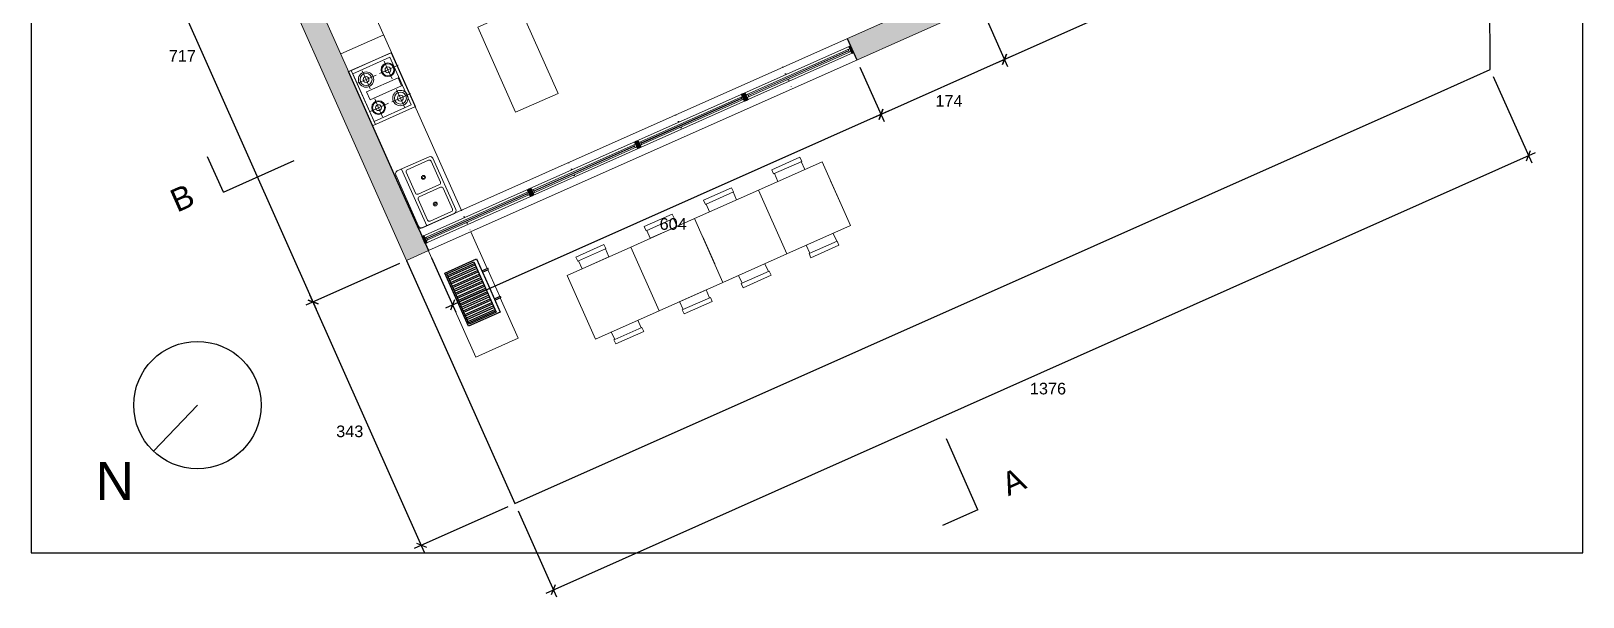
# Model space of a CAD drawing. Header units: inches. Extents: x -422522 to 22891, y -2973 to 414515.
# Drawn here: x 11056 to 13056, y 9184 to 9913 of the extents above; entities that cross this region are included whole.
import ezdxf

# ---------------------------------------------------------------- set-up
doc = ezdxf.new("R2010")
doc.units = ezdxf.units.IN
doc.header["$MEASUREMENT"] = 0
doc.linetypes.add('ACAD_ISO07W100', pattern=[3, 0, -3])
doc.layers.get('0').update_dxf_attribs({"lineweight": 25})
for name, color, linetype, lineweight in [('ARREDAMENTO', 8, 'Continuous', 18), ('INFISSI', 4, 'Continuous', 18), ('QUOTE', 6, 'Continuous', 9)]:
    doc.layers.add(name, color=color, linetype=linetype, lineweight=lineweight)
doc.layers.add('PROIEZIONI_finissime', color=251, linetype='Continuous')
doc.styles.get("Standard").update_dxf_attribs({"font": 'Arial.ttf'})
doc.dimstyles.get("Standard").update_dxf_attribs({"dimtxt": 15, "dimasz": 10, "dimexe": 10, "dimexo": 10, "dimgap": 5, "dimtad": 2, "dimtih": 1, "dimtoh": 1, "dimdec": 0, "dimzin": 0, "dimdsep": 46, "dimtxsty": 'Standard', "dimblk": 'OBLIQUE', "dimblk1": 'OBLIQUE', "dimblk2": 'OBLIQUE', "dimcen": 0.09, "dimdle": 10, "dimadec": 0, "dimazin": 0, "dimtfac": 1, "dimtdec": 0, "dimtofl": 0, "dimtmove": 0, "dimatfit": 3, "dimldrblk": 'OBLIQUE', "dimfxl": 1, "dimtolj": 1, "dimtzin": 0, "dimarcsym": 0})

# ---------------------------------------------------------------- blocks, each defined once
blk = doc.blocks.new('fornello')
at = {"ltscale": 0.02}
for p, q in [((18050, 11273.9), (17990, 11273.9)), ((17993.2, 11273.9), (17993.2, 11197.7)), ((18005.8, 11255.5), (18005.8, 11267.8)), ((18036.7, 11255.5), (18036.7, 11267.8)), ((18050, 11273.9), (18050, 11197.7)), ((18005.8, 11255.5), (17993.9, 11255.5)), ((18005.8, 11255.5), (18020, 11255.5)), ((18005.8, 11255.5), (18005.8, 11242.6)), ((18036.7, 11255.5), (18024.8, 11255.5)), ((18036.7, 11255.5), (18036.7, 11242.6)), ((18036.7, 11255.5), (18050.9, 11255.5)), ((18005.8, 11215.8), (18005.8, 11228.1)), ((18036.5, 11215.7), (18036.5, 11227.9)), ((18005.8, 11215.8), (17993.9, 11215.8)), ((18005.8, 11215.8), (18005.8, 11202.9)), ((18005.8, 11215.8), (18020, 11215.8)), ((18036.5, 11215.7), (18024.6, 11215.7)), ((18036.5, 11215.7), (18036.5, 11202.8)), ((18036.5, 11215.7), (18050.7, 11215.7)), ((18050, 11197.7), (17990, 11197.7))]:
    blk.add_line(p, q, dxfattribs=at)
blk.add_lwpolyline([(18000, 11240.6), (18044.4, 11240.6), (18044.4, 11229.6), (18000, 11229.6)], close=True, dxfattribs=at)
for centre, radius in [((18005.8, 11255.5), 9.9), ((18005.8, 11255.5), 7.78), ((18036.7, 11255.5), 8.81), ((18036.7, 11255.5), 7.78), ((18005.8, 11255.5), 3.78), ((18036.7, 11255.5), 3.78), ((18005.8, 11215.9), 8.8), ((18005.8, 11215.8), 7.78), ((18036.5, 11215.7), 9.9), ((18036.5, 11215.7), 7.78), ((18005.8, 11215.8), 3.78), ((18036.5, 11215.7), 3.78)]:
    blk.add_circle(centre, radius, dxfattribs=at)
blk = doc.blocks.new('DBLSK32T')
for p, q in [((-16, -4), (16, -4)), ((-0.75, -18.5), (-0.75, -6.5)), ((0.75, -6.5), (0.75, -18.5))]:
    blk.add_line(p, q)
for points in [[(-14.5, 0), (14.5, 0)], [(-16, -19.5), (-16, -1.5)], [(-14.5, -18.5), (-14.5, -6.5)], [(-13.5, -5.5), (-1.75, -5.5)], [(1.75, -5.5), (13.5, -5.5)], [(14.5, -6.5), (14.5, -18.5)], [(16, -1.5), (16, -19.5)], [(14.5, -21), (-14.5, -21)], [(-1.75, -19.5), (-13.5, -19.5)], [(13.5, -19.5), (1.75, -19.5)]]:
    blk.add_lwpolyline(points)
for centre, radius in [((-7.5, -12.5), 1), ((-7.5, -12.5), 0.5), ((7.5, -12.5), 1), ((7.5, -12.5), 0.5)]:
    blk.add_circle(centre, radius)
for centre, radius, start, end in [((-14.5, -1.5), 1.5, 90, 180), ((14.5, -1.5), 1.5, 0, 90), ((-13.5, -6.5), 1, 90, 180), ((-1.75, -6.5), 1, 0, 90), ((1.75, -6.5), 1, 90, 180), ((13.5, -6.5), 1, 0, 90), ((-14.5, -19.5), 1.5, 180, 270), ((-13.5, -18.5), 1, 180, 270), ((-1.75, -18.5), 1, 270, 0), ((1.75, -18.5), 1, 180, 270), ((13.5, -18.5), 1, 270, 0), ((14.5, -19.5), 1.5, 270, 0)]:
    blk.add_arc(centre, radius, start, end)
blk = doc.blocks.new('barbecue')
at = {"layer": 'PROIEZIONI_finissime'}
for p, q in [((11698.4, 10115.9), (11698.4, 10160.9)), ((11698.4, 10160.9), (11773.4, 10160.9)), ((11773.4, 10160.9), (11773.4, 10115.9)), ((11700.4, 10158.9), (11771.4, 10158.9)), ((11700.4, 10120.9), (11700.4, 10158.9)), ((11702.3, 10158.9), (11702.3, 10120.9)), ((11704.3, 10158.9), (11704.3, 10120.9)), ((11707.3, 10158.9), (11707.3, 10120.9)), ((11709.3, 10158.9), (11709.3, 10120.9)), ((11712.3, 10158.9), (11712.3, 10120.9)), ((11714.3, 10158.9), (11714.3, 10120.9)), ((11717.3, 10158.9), (11717.3, 10120.9)), ((11719.3, 10158.9), (11719.3, 10120.9)), ((11722.3, 10158.9), (11722.3, 10120.9)), ((11724.3, 10158.9), (11724.3, 10120.9)), ((11727.3, 10158.9), (11727.3, 10120.9)), ((11729.3, 10158.9), (11729.3, 10120.9)), ((11732.3, 10158.9), (11732.3, 10120.9)), ((11734.3, 10158.9), (11734.3, 10120.9)), ((11737.3, 10158.9), (11737.3, 10120.9)), ((11739.3, 10158.9), (11739.3, 10120.9)), ((11742.3, 10158.9), (11742.3, 10120.9)), ((11744.3, 10158.9), (11744.3, 10120.9)), ((11747.3, 10158.9), (11747.3, 10120.9)), ((11749.3, 10158.9), (11749.3, 10120.9)), ((11752.3, 10158.9), (11752.3, 10120.9)), ((11754.3, 10158.9), (11754.3, 10120.9)), ((11757.3, 10158.9), (11757.3, 10120.9)), ((11759.3, 10158.9), (11759.3, 10120.9)), ((11762.3, 10158.9), (11762.3, 10120.9)), ((11764.3, 10158.9), (11764.3, 10120.9)), ((11767.3, 10158.9), (11767.3, 10120.9)), ((11769.3, 10158.9), (11769.3, 10120.9)), ((11771.4, 10158.9), (11771.4, 10120.9)), ((11771.4, 10120.9), (11700.4, 10120.9)), ((11735.9, 10115.9), (11698.4, 10115.9)), ((11715.2, 10115.9), (11715.2, 10107.7)), ((11717.2, 10107.7), (11715.2, 10107.7)), ((11717.2, 10115.9), (11717.2, 10107.7)), ((11773.4, 10115.9), (11735.9, 10115.9)), ((11754.7, 10115.9), (11754.7, 10107.7)), ((11754.7, 10107.7), (11756.7, 10107.7)), ((11756.7, 10115.9), (11756.7, 10107.7))]:
    blk.add_line(p, q, dxfattribs=at)
blk = doc.blocks.new('_Oblique')
at = {"color": 0, "linetype": 'ByBlock', "lineweight": -2}
blk.add_line((-0.5, -0.5), (0.5, 0.5), dxfattribs=at)
blk = doc.blocks.new('*D115')
at = {"layer": 'Defpoints', "color": 0, "transparency": 16777216}
for p in [(11248, 10272.2), (11539.5, 9617.4), (11419.1, 9563.7)]:
    blk.add_point(p, dxfattribs=at)
at = {"layer": 'QUOTE', "color": 0, "lineweight": -2, "transparency": 16777216}
for p, q in [((11238.9, 10268.1), (11118.4, 10214.5)), ((11123.5, 10227.7), (11423.1, 9554.6)), ((11530.4, 9613.3), (11409.9, 9559.7))]:
    blk.add_line(p, q, dxfattribs=at)
at = {"layer": 'QUOTE', "color": 0, "lineweight": -2, "transparency": 16777216, "xscale": 10, "yscale": 10, "zscale": 10}
for p, rotation in [((11127.5, 10218.5), 113.9999999999798), ((11419.1, 9563.7), 293.9999999999798)]:
    blk.add_blockref('_Oblique', p, dxfattribs=dict(at, rotation=rotation))
at = {"layer": 'QUOTE', "color": 0, "transparency": 16777216, "insert": (11250.6, 9881), "char_height": 15, "attachment_point": 5}
blk.add_mtext('\\A1;717', dxfattribs=at)
blk = doc.blocks.new('*D116')
at = {"layer": 'Defpoints', "color": 0, "transparency": 16777216}
for p in [(12935.9, 9863.4), (12985.4, 9752.2), (11679.1, 9303.8)]:
    blk.add_point(p, dxfattribs=at)
at = {"layer": 'QUOTE', "color": 0, "lineweight": -2, "transparency": 16777216}
for p, q in [((12940, 9854.2), (12989.5, 9743.1)), ((11719.5, 9188.6), (12994.5, 9756.3)), ((11683.2, 9294.7), (11732.7, 9183.5))]:
    blk.add_line(p, q, dxfattribs=at)
at = {"layer": 'QUOTE', "color": 0, "lineweight": -2, "transparency": 16777216, "xscale": 10, "yscale": 10, "zscale": 10}
for p, rotation in [((12985.4, 9752.2), 23.99999999997978), ((11728.6, 9192.7), 203.9999999999798)]:
    blk.add_blockref('_Oblique', p, dxfattribs=dict(at, rotation=rotation))
at = {"layer": 'QUOTE', "color": 0, "transparency": 16777216, "insert": (12366.1, 9452), "char_height": 15, "attachment_point": 5}
blk.add_mtext('\\A1;1376', dxfattribs=at)
blk = doc.blocks.new('*D117')
at = {"layer": 'Defpoints', "color": 0, "transparency": 16777216}
for p in [(11539.5, 9617.4), (11419.1, 9563.7), (11679.1, 9303.8)]:
    blk.add_point(p, dxfattribs=at)
at = {"layer": 'QUOTE', "color": 0, "lineweight": -2, "transparency": 16777216}
for p, q in [((11530.4, 9613.3), (11409.9, 9559.7)), ((11562.7, 9241), (11415, 9572.9)), ((11670, 9299.7), (11549.5, 9246.1))]:
    blk.add_line(p, q, dxfattribs=at)
at = {"layer": 'QUOTE', "color": 0, "lineweight": -2, "transparency": 16777216, "xscale": 10, "yscale": 10, "zscale": 10}
for p, rotation in [((11419.1, 9563.7), 113.9999999999798), ((11558.7, 9250.2), 293.9999999999798)]:
    blk.add_blockref('_Oblique', p, dxfattribs=dict(at, rotation=rotation))
at = {"layer": 'QUOTE', "color": 0, "transparency": 16777216, "insert": (11466.3, 9396.9), "char_height": 15, "attachment_point": 5}
blk.add_mtext('\\A1;343', dxfattribs=at)
blk = doc.blocks.new('*D121')
at = {"layer": 'Defpoints', "color": 0, "transparency": 16777216}
for p in [(12706.3, 10136.8), (12737.4, 10066.8), (12278.9, 9946.5)]:
    blk.add_point(p, dxfattribs=at)
at = {"layer": 'QUOTE', "color": 0, "lineweight": -2, "transparency": 16777216}
for p, q in [((12710.3, 10127.7), (12741.5, 10057.7)), ((12300.9, 9872.5), (12746.6, 10070.9)), ((12282.9, 9937.4), (12314.1, 9867.4))]:
    blk.add_line(p, q, dxfattribs=at)
at = {"layer": 'QUOTE', "color": 0, "lineweight": -2, "transparency": 16777216, "xscale": 10, "yscale": 10, "zscale": 10}
for p, rotation in [((12737.4, 10066.8), 23.99999999997978), ((12310, 9876.5), 203.9999999999798)]:
    blk.add_blockref('_Oblique', p, dxfattribs=dict(at, rotation=rotation))
at = {"layer": 'QUOTE', "color": 0, "transparency": 16777216, "insert": (12532, 9953), "char_height": 15, "attachment_point": 5}
blk.add_mtext('\\A1;468', dxfattribs=at)
blk = doc.blocks.new('*D122')
at = {"layer": 'Defpoints', "color": 0, "transparency": 16777216}
for p in [(12278.9, 9946.5), (12119.7, 9875.7), (12310, 9876.5)]:
    blk.add_point(p, dxfattribs=at)
at = {"layer": 'QUOTE', "color": 0, "lineweight": -2, "transparency": 16777216}
for p, q in [((12282.9, 9937.4), (12314.1, 9867.4)), ((12141.7, 9801.6), (12319.2, 9880.6)), ((12123.8, 9866.5), (12154.9, 9796.5))]:
    blk.add_line(p, q, dxfattribs=at)
at = {"layer": 'QUOTE', "color": 0, "lineweight": -2, "transparency": 16777216, "xscale": 10, "yscale": 10, "zscale": 10}
for p, rotation in [((12310, 9876.5), 23.99999999997978), ((12150.9, 9805.7), 203.9999999999798)]:
    blk.add_blockref('_Oblique', p, dxfattribs=dict(at, rotation=rotation))
at = {"layer": 'QUOTE', "color": 0, "transparency": 16777216, "insert": (12238.5, 9822.9), "char_height": 15, "attachment_point": 5}
blk.add_mtext('\\A1;174', dxfattribs=at)
blk = doc.blocks.new('*D123')
at = {"layer": 'Defpoints', "color": 0, "transparency": 16777216}
for p in [(12119.7, 9875.7), (11567.6, 9629.9), (11598.7, 9559.9)]:
    blk.add_point(p, dxfattribs=at)
at = {"layer": 'QUOTE', "color": 0, "lineweight": -2, "transparency": 16777216}
for p, q in [((12123.8, 9866.5), (12154.9, 9796.5)), ((12160, 9809.7), (11589.6, 9555.8)), ((11571.6, 9620.7), (11602.8, 9550.7))]:
    blk.add_line(p, q, dxfattribs=at)
at = {"layer": 'QUOTE', "color": 0, "lineweight": -2, "transparency": 16777216, "xscale": 10, "yscale": 10, "zscale": 10}
for p, rotation in [((12150.9, 9805.7), 23.99999999997977), ((11598.7, 9559.9), 203.9999999999798)]:
    blk.add_blockref('_Oblique', p, dxfattribs=dict(at, rotation=rotation))
at = {"layer": 'QUOTE', "color": 0, "transparency": 16777216, "insert": (11883.1, 9664.2), "char_height": 15, "attachment_point": 5}
blk.add_mtext('\\A1;604', dxfattribs=at)

msp = doc.modelspace()

# ---------------------------------------------------------------- hatches: boundary and pattern name
h = msp.add_hatch(color=0)
h.dxf.hatch_style = 1
h.paths.add_polyline_path([(12107.4, 9903.2), (12119.7, 9875.7), (12278.9, 9946.5), (12266.6, 9974.1)])
h = msp.add_hatch(color=0)
h.dxf.hatch_style = 1
h.paths.add_polyline_path([(11464.8, 9860.6), (11428.2, 9942.8), (11400.2, 9930.4), (11539.5, 9617.4), (11567.6, 9629.9)])
h = msp.add_hatch(color=0)
h.dxf.hatch_style = 1
h.paths.add_polyline_path([(12111.6, 9893.9), (12109.3, 9892.8), (12113.2, 9884.1), (12115.5, 9885.1)])
h = msp.add_hatch(color=0)
h.dxf.hatch_style = 1
h.paths.add_polyline_path([(11973.6, 9832.4), (11971.3, 9831.4), (11975.2, 9822.6), (11977.5, 9823.6)])
h = msp.add_hatch(color=0)
h.dxf.hatch_style = 1
h.paths.add_polyline_path([(11975.9, 9833.4), (11973.6, 9832.4), (11977.5, 9823.6), (11979.8, 9824.6), (11978.6, 9827.2), (11978.6, 9827.2), (11977.8, 9829)])
h = msp.add_hatch(color=0)
h.dxf.hatch_style = 1
h.paths.add_polyline_path([(11835.6, 9770.9), (11833.3, 9769.9), (11837.2, 9761.1), (11839.4, 9762.2)])
h = msp.add_hatch(color=0)
h.dxf.hatch_style = 1
h.paths.add_polyline_path([(11837.8, 9771.9), (11835.6, 9770.9), (11839.4, 9762.2), (11841.7, 9763.2)])
h = msp.add_hatch(color=0)
h.dxf.hatch_style = 1
h.paths.add_polyline_path([(11697.5, 9709.4), (11695.2, 9708.4), (11699.1, 9699.7), (11701.4, 9700.7)])
h.paths.add_polyline_path([(11701.8, 9706), (11699.8, 9710.5), (11697.5, 9709.4), (11701.4, 9700.7), (11703.7, 9701.7), (11702.6, 9704.2), (11702.6, 9704.2), (11702.6, 9704.2)])
h = msp.add_hatch(color=0)
h.dxf.hatch_style = 1
h.paths.add_polyline_path([(11697.5, 9709.4), (11695.2, 9708.4), (11699.1, 9699.7), (11701.4, 9700.7), (11697.5, 9709.4), (11697.5, 9709.4)])
h.paths.add_polyline_path([(11699.8, 9710.5), (11697.5, 9709.4), (11697.5, 9709.4), (11699.8, 9710.5)])
h.paths.add_polyline_path([(11697.5, 9709.4), (11697.5, 9709.4), (11701.4, 9700.7), (11701.4, 9700.7)])
h = msp.add_hatch(color=0)
h.dxf.hatch_style = 1
h.paths.add_polyline_path([(11561.8, 9649), (11559.5, 9648), (11563.4, 9639.2), (11565.7, 9640.3)])

# ---------------------------------------------------------------- linework, layer by layer
for p, q in [((12935.9, 9863.4), (12932.4, 10468.1)), ((12107.4, 9903.2), (12119.7, 9875.7)), ((12872.7, 9835.2), (12935.9, 9863.4)), ((11679.1, 9303.8), (12872.7, 9835.2)), ((11303.5, 9705.2), (11283.1, 9750.9)), ((11303.5, 9705.2), (11394.8, 9745.9)), ((11555.3, 9657.4), (11567.6, 9629.9)), ((11539.5, 9617.4), (11679.1, 9303.8)), ((11213.2, 9371.5), (11270, 9430.8)), ((12275.9, 9295.9), (12235.3, 9387.2)), ((12275.9, 9295.9), (12230.3, 9275.5))]:
    msp.add_line(p, q)
at = {"ltscale": 0.02}
for p, q in [((11492.3, 9799), (11464.8, 9860.6)), ((11523.3, 9729.3), (11492.3, 9799)), ((11555.3, 9657.4), (11523.3, 9729.3))]:
    msp.add_line(p, q, dxfattribs=at)
for points in [[(11055.6, 9240.5), (13055.6, 9240.5), (13055.6, 11240.5), (11055.6, 11240.5)], [(11971.3, 9831.4), (11973.6, 9832.4), (11977.5, 9823.6), (11975.2, 9822.6)], [(11695.2, 9708.4), (11699.8, 9710.5), (11703.7, 9701.7), (11699.1, 9699.7)], [(11559.5, 9648), (11561.8, 9649), (11565.7, 9640.3), (11563.4, 9639.2)], [(11561.8, 9649), (11559.5, 9648), (11563.4, 9639.2), (11565.7, 9640.3)]]:
    msp.add_lwpolyline(points, close=True)
at = {"lineweight": 18}
for points in [[(11704.8, 10475.5), (12441.5, 10803.5), (12733, 10148.8), (11567.6, 9629.9)], [(11716.9, 10448.3), (12426.9, 10764.4), (12694, 10164.4), (11555.3, 9657.4)], [(11567.6, 9629.9), (11539.5, 9617.4), (11248, 10272.2), (11622.6, 10438.9)], [(11555.3, 9657.4), (11288.2, 10257.4), (11634.7, 10411.7)]]:
    msp.add_lwpolyline(points, dxfattribs=at)
msp.add_circle((11270, 9430.8), 82.1)
at = {"layer": 'ARREDAMENTO'}
for p, q in [((11520.2, 9885.3), (11483.6, 9967.5)), ((11520.2, 9885.3), (11483.6, 9967.5)), ((11510, 9908.1), (11454.7, 9883.5)), ((12052.7, 9734.4), (12048.2, 9744.6)), ((12013.5, 9729.2), (12018, 9719)), ((12086, 9720.1), (12101.4, 9685.4)), ((11910.7, 9671.2), (11993, 9707.8)), ((11964.8, 9695.3), (11960.2, 9705.5)), ((12029.6, 9625.6), (11993, 9707.8)), ((11925.6, 9690), (11930.1, 9679.8)), ((11853.6, 9645.8), (11888.3, 9661.2)), ((11888.3, 9661.2), (11883.7, 9671.4)), ((11910.7, 9671.2), (11947.3, 9589)), ((11849.1, 9656), (11853.6, 9645.8)), ((11921.3, 9647.5), (11936.8, 9612.8)), ((12089.3, 9652.2), (12093.9, 9642)), ((11761.1, 9616.8), (11795.8, 9632.3)), ((11765.7, 9606.6), (11800.3, 9622.1)), ((11800.3, 9622.1), (11795.8, 9632.3)), ((11947.3, 9589), (12029.6, 9625.6)), ((12059.2, 9626.6), (12054.6, 9636.8)), ((11761.1, 9616.8), (11765.7, 9606.6)), ((12001.4, 9613.1), (12005.9, 9603)), ((11971.8, 9587.9), (11967.3, 9597.9)), ((11890.7, 9563.8), (11925.4, 9579.2)), ((11895.8, 9554), (11891.3, 9564.2)), ((11925.4, 9579.2), (11929.9, 9569)), ((11865.1, 9552.4), (11782.9, 9515.8)), ((11837.4, 9540.1), (11841.7, 9530.5)), ((11807.7, 9515.3), (11803.3, 9525.1)), ((11807.7, 9515.3), (11842.8, 9531))]:
    msp.add_line(p, q, dxfattribs=at)
at = {"layer": 'ARREDAMENTO', "ltscale": 0.02}
for p, q in [((11464.8, 9860.6), (11519.6, 9885)), ((11519.6, 9885), (11464.8, 9860.6)), ((11464.8, 9860.6), (11519.6, 9885)), ((11464.8, 9860.6), (11519.6, 9885))]:
    msp.add_line(p, q, dxfattribs=at)
at = {"layer": 'ARREDAMENTO', "linetype": 'ACAD_ISO07W100', "ltscale": 3}
for p, q in [((12024.2, 9866.2), (12036.5, 9838.6)), ((11886.2, 9804.7), (11898.4, 9777.2)), ((11748.2, 9743.2), (11760.4, 9715.7)), ((11610.1, 9681.8), (11622.4, 9654.3))]:
    msp.add_line(p, q, dxfattribs=at)
at = {"layer": 'ARREDAMENTO'}
for points in [[(11734.8, 9832.6), (11680, 9808.2), (11631.2, 9917.8), (11686, 9942.2)], [(11993, 9707.8), (12075.2, 9744.4), (12111.8, 9662.2), (12029.6, 9625.6)], [(12010.1, 9734.1), (12046.3, 9750.2), (12048.7, 9744.9), (12012.5, 9728.8)], [(11922.2, 9694.9), (11958.4, 9711), (11960.7, 9705.7), (11924.6, 9689.6)], [(11828.5, 9634.6), (11910.7, 9671.2), (11947.3, 9589), (11865.1, 9552.4)], [(11845.7, 9660.9), (11881.9, 9677), (11884.2, 9671.6), (11848.1, 9655.5)], [(12060.6, 9620.8), (12096.7, 9636.9), (12094.4, 9642.2), (12058.2, 9626.1)], [(11746.3, 9598), (11828.5, 9634.6), (11865.1, 9552.4), (11782.9, 9515.8)], [(11973.2, 9582.1), (12009.4, 9598.2), (12007, 9603.5), (11970.8, 9587.4)], [(11897.2, 9548.3), (11933.3, 9564.3), (11931, 9569.7), (11894.8, 9553.6)]]:
    msp.add_lwpolyline(points, close=True, dxfattribs=at)
for points in [[(11660.3, 9569.1), (11683.4, 9517.2), (11628.6, 9492.8), (11464.8, 9860.6), (11519.6, 9885), (11610.1, 9681.8)], [(11622.4, 9654.3), (11643.4, 9607)], [(11761.1, 9616.8), (11760.1, 9616.4), (11757.8, 9621.7), (11793.9, 9637.8), (11796.3, 9632.5), (11795.8, 9632.3)], [(11644.2, 9605.2), (11659.5, 9570.9)], [(11807.7, 9515.3), (11806.7, 9514.9), (11809, 9509.6), (11845.2, 9525.7), (11842.8, 9531), (11842.3, 9530.8)]]:
    msp.add_lwpolyline(points, dxfattribs=at)
at = {"layer": 'ARREDAMENTO', "ltscale": 0.02}
msp.add_lwpolyline([(11470.1, 9858), (11518.1, 9879.4), (11545.5, 9817.7), (11497.6, 9796.4)], close=True, dxfattribs=at)
at = {"layer": 'INFISSI'}
for p, q in [((11563.4, 9639.2), (12115.5, 9885.1)), ((12115.1, 9885.9), (12111.9, 9893.3)), ((11977.1, 9824.4), (11973.8, 9831.8)), ((11977.8, 9829), (11978.6, 9827.2)), ((11980.6, 9830.5), (11979.5, 9830)), ((11979.7, 9829.8), (11979.8, 9829.6)), ((11979.8, 9829.6), (11980.8, 9830.1)), ((11839.1, 9762.9), (11835.8, 9770.3)), ((11839.8, 9767.5), (11840.6, 9765.7)), ((11842.6, 9769.1), (11841.5, 9768.6)), ((11841.6, 9768.3), (11841.7, 9768.1)), ((11841.7, 9768.1), (11842.8, 9768.6)), ((11701.1, 9701.5), (11697.8, 9708.9)), ((11701.8, 9706), (11702.6, 9704.2)), ((11704.6, 9707.6), (11703.5, 9707.1)), ((11703.6, 9706.8), (11703.7, 9706.6)), ((11703.7, 9706.6), (11704.8, 9707.1)), ((11563.7, 9644.6), (11564.5, 9642.8)), ((11566.5, 9646.1), (11565.5, 9645.6)), ((11565.6, 9645.4), (11565.7, 9645.2)), ((11565.7, 9645.2), (11566.7, 9645.7))]:
    msp.add_line(p, q, dxfattribs=at)
at = {"layer": 'INFISSI', "color": 4, "lineweight": 0}
for p, q in [((12111.6, 9893.9), (11973.6, 9832.4)), ((11977, 9830.8), (12110.5, 9890.2)), ((12112.1, 9886.6), (11978.6, 9827.2)), ((11980.6, 9830.5), (12109.4, 9887.8)), ((12109.6, 9887.4), (11980.8, 9830.1)), ((12110.3, 9885.8), (12108.6, 9889.4)), ((11973.6, 9832.4), (11835.6, 9770.9)), ((11839, 9769.4), (11972.4, 9828.8)), ((11974.1, 9825.1), (11840.6, 9765.7)), ((11842.6, 9769.1), (11971.3, 9826.4)), ((11971.5, 9825.9), (11842.8, 9768.6)), ((11972.2, 9824.3), (11970.6, 9828)), ((11978.8, 9831.6), (11977, 9830.8)), ((11978.6, 9827.2), (11980.5, 9828)), ((11980.5, 9828), (11978.8, 9831.6)), ((11980.5, 9828), (11978.8, 9831.6)), ((11835.6, 9770.9), (11697.5, 9709.4)), ((11701, 9707.9), (11834.4, 9767.3)), ((11836.1, 9763.6), (11702.6, 9704.2)), ((11704.6, 9707.6), (11833.3, 9764.9)), ((11833.5, 9764.4), (11704.8, 9707.1)), ((11834.2, 9762.8), (11832.6, 9766.5)), ((11840.8, 9770.2), (11839, 9769.4)), ((11840.6, 9765.7), (11842.4, 9766.5)), ((11842.4, 9766.5), (11840.8, 9770.2)), ((11842.4, 9766.5), (11840.8, 9770.2)), ((11697.5, 9709.4), (11559.5, 9648)), ((11562.9, 9646.4), (11696.4, 9705.9)), ((11698, 9702.2), (11564.6, 9642.8)), ((11566.5, 9646.1), (11695.3, 9703.4)), ((11695.5, 9703), (11566.7, 9645.7)), ((11696.2, 9701.4), (11694.6, 9705)), ((11702.8, 9708.7), (11701, 9707.9)), ((11702.6, 9704.2), (11704.4, 9705)), ((11704.4, 9705), (11702.8, 9708.7)), ((11704.4, 9705), (11702.8, 9708.7)), ((11564.7, 9647.2), (11562.9, 9646.4)), ((11564.5, 9642.8), (11566.4, 9643.6)), ((11566.4, 9643.6), (11564.7, 9647.2)), ((11566.4, 9643.6), (11564.7, 9647.2))]:
    msp.add_line(p, q, dxfattribs=at)
for points in [[(12115.5, 9885.1), (12113.2, 9884.1), (12109.3, 9892.8), (12111.6, 9893.9)], [(11977.5, 9823.6), (11975.2, 9822.6), (11971.3, 9831.4), (11973.6, 9832.4)], [(11979.8, 9824.6), (11977.5, 9823.6), (11973.6, 9832.4), (11975.9, 9833.4)], [(11839.4, 9762.2), (11837.2, 9761.1), (11833.3, 9769.9), (11835.6, 9770.9)], [(11841.7, 9763.2), (11839.4, 9762.2), (11835.6, 9770.9), (11837.8, 9771.9)], [(11701.4, 9700.7), (11699.1, 9699.7), (11695.2, 9708.4), (11697.5, 9709.4)], [(11703.7, 9701.7), (11701.4, 9700.7), (11697.5, 9709.4), (11699.8, 9710.5)], [(11565.7, 9640.3), (11563.4, 9639.2), (11559.5, 9648), (11561.8, 9649)]]:
    msp.add_lwpolyline(points, close=True, dxfattribs=at)

# ---------------------------------------------------------------- block references
at = {"layer": 'ARREDAMENTO'}
for name, p, rotation in [('fornello', (-383.8, -7755.6), 24), ('barbecue', (25659.8, 2978.2), 114)]:
    msp.add_blockref(name, p, dxfattribs=dict(at, rotation=rotation))
at = {"layer": 'ARREDAMENTO', "xscale": 2.5, "yscale": 2.5, "zscale": 2.5, "rotation": 114}
msp.add_blockref('DBLSK32T', (11540.3, 9694.5), dxfattribs=at)

# ---------------------------------------------------------------- texts
for s, p in [('B', (11243.8, 9678.7)), ('A', (12314.9, 9313.2))]:
    msp.add_text(s, height=29.7, rotation=24).set_placement(p)
at = {"insert": (11138.6, 9357.7), "char_height": 49, "attachment_point": 1}
msp.add_mtext_dynamic_manual_height_columns('N', width=1.148, gutter_width=1, heights=[0], dxfattribs=at)

# ---------------------------------------------------------------- dimensions: what is measured, and where the dimension line sits
at = {"layer": 'QUOTE'}
for base, p1, p2, angle, picture, middle in [((11419.1, 9563.7), (11248, 10272.2), (11539.5, 9617.4), 114, '*D115', (11250.6, 9881)), ((12737.4, 10066.8), (12278.9, 9946.5), (12706.3, 10136.8), 24, '*D121', (12532, 9953)), ((12310, 9876.5), (12119.7, 9875.7), (12278.9, 9946.5), 24, '*D122', (12238.5, 9822.9)), ((11598.7, 9559.9), (12119.7, 9875.7), (11567.6, 9629.9), 24, '*D123', (11883.1, 9664.2)), ((12985.4, 9752.2), (11679.1, 9303.8), (12935.9, 9863.4), 24, '*D116', (12366.1, 9452)), ((11419.1, 9563.7), (11679.1, 9303.8), (11539.5, 9617.4), 114, '*D117', (11466.3, 9396.9))]:
    dim = msp.add_linear_dim(base=base, p1=p1, p2=p2, angle=angle, dimstyle='Standard', dxfattribs=at)
    dim.commit()
    dim.dimension.update_dxf_attribs({"geometry": picture, "text_midpoint": middle})

doc.saveas('drawing.dxf')
